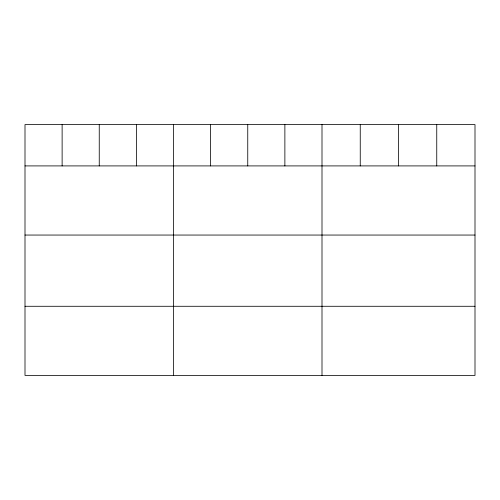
<?xml version="1.0" encoding="UTF-8"?>
<svg xmlns="http://www.w3.org/2000/svg" width="500" height="500" viewBox="0 0 500 500"><rect width="100%" height="100%" fill="white"/><g stroke="black" fill="none" stroke-linecap="round" stroke-linejoin="round"><path stroke-width="0.75" d="M475 165.912L475 375.412L25 375.412L25 124.588L475 124.588L475 165.912L25 165.912M25 235.05L475 235.05M25 306.281L475 306.281M436.75 124.588L436.75 165.912M398.5 124.588L398.5 165.912M360.25 124.588L360.25 165.912M322 124.588L322 375.412M284.875 124.588L284.875 165.912M247.75 124.588L247.75 165.912M210.625 124.588L210.625 165.912M173.5 124.588L173.5 375.412M136.375 124.588L136.375 165.912M99.25 124.588L99.25 165.912M62.125 124.588L62.125 165.912"/></g></svg>
